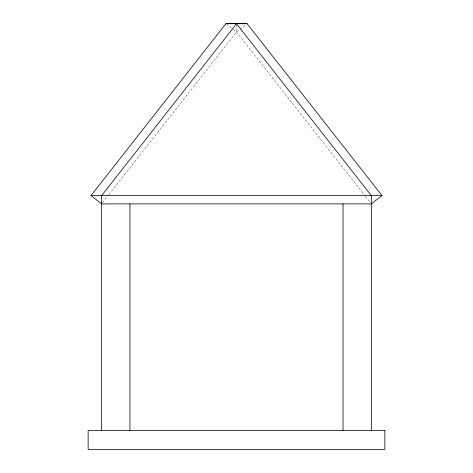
<?xml version="1.0" encoding="UTF-8"?>
<svg xmlns="http://www.w3.org/2000/svg" width="473" height="473" viewBox="0 0 473 473"><rect width="100%" height="100%" fill="white"/><g stroke="black" fill="none" stroke-linecap="round" stroke-linejoin="round"><path stroke-width="0.35" stroke-dasharray="2.37 1.77" d="M102.546 202.74L108.471 195.189M108.926 194.61L236.488 32.022L245.428 25.016M226.437 24.141L236.488 32.022L364.985 195.769M365.44 196.348L371.364 203.898M236.488 24.442L236.488 32.022"/><path stroke-width="0.71" d="M91.029 195.574L225.881 23.697L236.488 23.65L247.101 23.697L381.971 195.574L371.364 203.898L101.636 203.898L91.029 195.574L381.971 195.574M247.101 23.697L225.881 23.697M371.364 430.471L371.364 195.627L236.488 23.751L101.636 195.627L101.636 430.471M343.031 203.898L343.031 430.471M129.945 203.898L129.945 430.471M384.851 430.471L88.149 430.471L88.149 449.35L384.851 449.35L384.851 430.471"/></g></svg>
